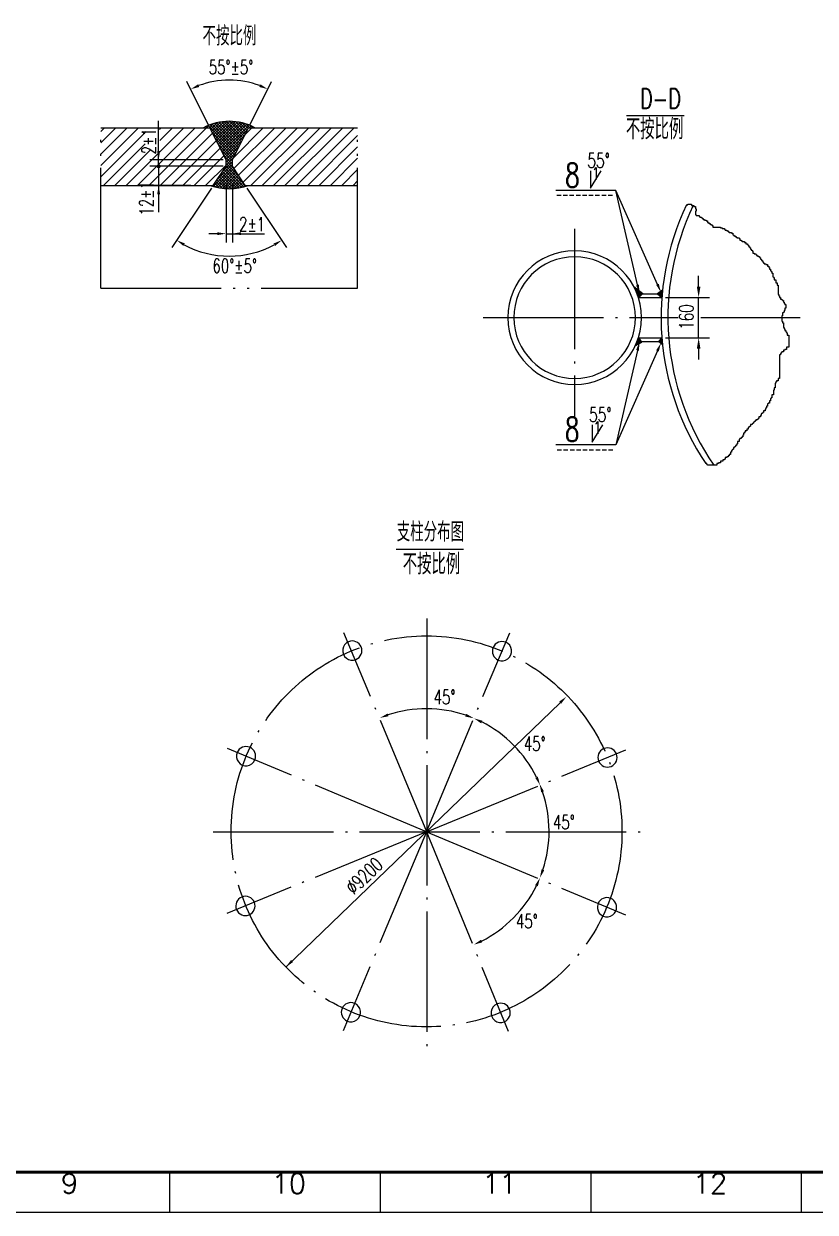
# Model space of a CAD drawing. Extents: x 2817 to 3664, y -393 to 201.
# Drawn here: x 3252.9 to 3450.3, y -392.6 to -96.5 of the extents above; entities that cross this region are included whole.
import ezdxf
from ezdxf.enums import TextEntityAlignment as Align

# ---------------------------------------------------------------- set-up
doc = ezdxf.new("R2010")
doc.units = 0
doc.header["$MEASUREMENT"] = 0
doc.linetypes.add('DASHDOT-M', pattern=[36.5, 30, -3, 0.5, -3])
doc.linetypes.add('DIVIDE-M', pattern=[40, 30, -3, 0.5, -3, 0.5, -3])
doc.layers.get('0').update_dxf_attribs({"linetype": 'CONTINUOUS'})
for name, color, linetype in [('CEN', 1, 'DASHDOT-M'), ('DIM', 5, 'CONTINUOUS'), ('DIV', 6, 'DIVIDE-M'), ('TK', 5, 'CONTINUOUS')]:
    doc.layers.add(name, color=color, linetype=linetype)
doc.styles.add('HZTXT', font='txt', dxfattribs={"width": 0.75, "bigfont": 'HZTXT'})

# ---------------------------------------------------------------- blocks, each defined once
blk = doc.blocks.new('*X0')
at = {"color": 0}
for p, q in [((761.38, 400.75), (770.62, 410)), ((761.46, 397.3), (774.16, 410)), ((762.88, 395.18), (777.7, 410)), ((764.29, 393.06), (781.23, 410)), ((764.91, 407.82), (767.09, 410)), ((766.77, 392), (784.77, 410)), ((770.3, 392), (788.3, 410)), ((773.84, 392), (791.84, 410)), ((777.37, 392), (795.37, 410)), ((780.91, 392), (798.91, 410)), ((784.44, 392), (800, 407.56)), ((787.98, 392), (800, 404.02)), ((791.52, 392), (800, 400.48)), ((795.05, 392), (800, 396.95)), ((798.59, 392), (800, 393.41))]:
    blk.add_line(p, q, dxfattribs=at)

msp = doc.modelspace()

# ---------------------------------------------------------------- linework, layer by layer
for p, q in [((3272.1708, -122.366), (3299.3708, -122.366)), ((3303.3708, -130.366), (3299.3708, -122.366)), ((3304.9708, -130.366), (3308.9708, -122.366)), ((3308.9708, -122.366), (3336.1708, -122.366)), ((3300.1708, -136.766), (3303.3708, -131.966)), ((3303.3708, -131.966), (3303.3708, -130.366)), ((3304.9708, -131.966), (3304.9708, -130.366)), ((3308.1708, -136.766), (3304.9708, -131.966)), ((3272.1708, -136.766), (3300.1708, -136.766)), ((3308.1708, -136.766), (3336.1708, -136.766)), ((3405.0239, -161.9595), (3407.2699, -163.6803)), ((3412.1904, -162.8786), (3410.9603, -163.7337)), ((3405.8198, -163.719), (3412.0949, -163.719)), ((3407.2699, -163.6803), (3406.1827, -164.7668)), ((3406.4446, -164.6728), (3412.0149, -164.6728)), ((3410.9603, -163.7337), (3412.0149, -164.6728)), ((3407.0025, -175.7594), (3406.1934, -174.5776)), ((3406.4446, -174.7063), (3412.0149, -174.7063)), ((3411.1742, -175.599), (3412.0226, -174.6907)), ((3405.3445, -176.7214), (3407.0025, -175.7594)), ((3405.8198, -175.66), (3412.0949, -175.66)), ((3412.1827, -176.4388), (3411.1742, -175.599))]:
    msp.add_line(p, q)
at = {"color": 0}
msp.add_line((3411.0013, -163.719), (3410.9932, -163.7109), dxfattribs=at)
at = {"const_width": 0.5}
msp.add_lwpolyline([(3286.3208, -131.966, 1), (3286.8208, -131.966, 1)], format="xyb", close=True, dxfattribs=at)
for centre, radius, start, end in [((3304.1708, -134.366), 13.6, 61.927513, 118.072487), ((3304.1708, -122.766), 14.8, 251.075356, 288.924644), ((3476.8794, -169.6323), 65.0538, 154.46675, 214.059398), ((3478.5974, -169.6323), 65.0538, 154.652793, 214.465958), ((3390.2771, -169.6895), 16.65, 0, 180), ((3390.2771, -169.6895), 15.15, 0, 180), ((3390.2771, -169.6895), 16.65, 180, 0), ((3390.2771, -169.6895), 15.15, 180, 0), ((3334.8421, -252.6556), 2.4, 112.282726, 292.282726), ((3334.8421, -252.6556), 2.4, 292.282726, 112.282726), ((3372.1718, -252.7954), 2.4, 67.282726, 247.282726), ((3372.1718, -252.7954), 2.4, 247.282726, 67.282726), ((3308.3472, -278.9528), 2.4, 157.282726, 337.282726), ((3308.3472, -278.9528), 2.4, 337.282726, 157.282726), ((3398.469, -279.2902), 2.4, 22.282726, 202.282726), ((3398.469, -279.2902), 2.4, 202.282726, 22.282726), ((3308.2075, -316.2824), 2.4, 22.282726, 202.282726), ((3308.2075, -316.2824), 2.4, 202.282726, 22.282726), ((3398.3292, -316.6199), 2.4, 157.282726, 337.282726), ((3398.3292, -316.6199), 2.4, 337.282726, 157.282726), ((3334.5047, -342.7773), 2.4, 67.282726, 247.282726), ((3334.5047, -342.7773), 2.4, 247.282726, 67.282726), ((3371.8343, -342.9171), 2.4, 292.282726, 112.282726), ((3371.8343, -342.9171), 2.4, 112.282726, 292.282726)]:
    msp.add_arc(centre, radius, start, end)
at = {"layer": 'CEN'}
for p, q in [((3390.2771, -147.5794), (3390.2771, -194.3704)), ((3367.4478, -169.6895), (3416.1296, -169.6895)), ((3421.7728, -169.6895), (3446.4722, -169.6895)), ((3353.4032, -244.6873), (3353.4032, -352.0609)), ((3353.4701, -297.7847), (3332.7131, -248.2055)), ((3353.3364, -297.7847), (3374.0934, -248.2055)), ((3353.3366, -297.7882), (3303.7574, -277.0312)), ((3353.338, -297.7839), (3403.0732, -277.4035)), ((3300.1487, -297.8537), (3407.2598, -297.8537)), ((3353.3384, -297.7888), (3303.6032, -318.1691)), ((3353.34, -297.7879), (3332.5831, -347.3671)), ((3353.3398, -297.7845), (3402.919, -318.5415)), ((3353.3406, -297.7862), (3373.721, -347.5213))]:
    msp.add_line(p, q, dxfattribs=at)
msp.add_circle((3353.3671, -297.7113), 48.7187, dxfattribs=at)
at = {"layer": 'DIM'}
for p, q in [((3299.0354, -121.6952), (3293.5975, -110.8194)), ((3309.3062, -121.6952), (3314.7441, -110.8194)), ((3286.5708, -126.046), (3286.5708, -120.6104)), ((3299.2354, -122.366), (3300.2613, -121.34)), ((3299.5614, -122.7471), (3301.2181, -121.0904)), ((3299.7971, -123.2185), (3302.0894, -120.9262)), ((3300.0328, -123.6899), (3302.8969, -120.8258)), ((3300.2685, -124.1613), (3303.654, -120.7758)), ((3306.4978, -127.312), (3300.4661, -121.2803)), ((3300.5042, -124.6327), (3304.3694, -120.7674)), ((3300.7399, -125.1041), (3305.0496, -120.7944)), ((3300.9756, -125.5755), (3305.699, -120.8521)), ((3306.7335, -126.8406), (3301.0272, -121.1343)), ((3301.2113, -126.0469), (3306.3211, -120.9371)), ((3301.447, -126.5183), (3306.9188, -121.0465)), ((3306.9692, -126.3692), (3301.6094, -121.0094)), ((3301.6827, -126.9897), (3307.4941, -121.1783)), ((3301.9184, -127.4611), (3308.0489, -121.3306)), ((3307.2049, -125.8978), (3302.2145, -120.9074)), ((3307.4406, -125.4264), (3302.845, -120.8308)), ((3307.6763, -124.955), (3303.5037, -120.7824)), ((3307.912, -124.4836), (3304.1944, -120.766)), ((3308.1477, -124.0122), (3304.9223, -120.7868)), ((3308.3834, -123.5408), (3305.6942, -120.8516)), ((3308.6191, -123.0694), (3306.5202, -120.9705)), ((3308.8548, -122.598), (3307.4156, -121.1587)), ((3403.1861, -119.3356), (3417.5764, -119.3356)), ((3272.1708, -123.2676), (3273.0724, -122.366)), ((3272.1708, -126.096), (3275.9008, -122.366)), ((3272.1708, -128.9244), (3278.7293, -122.366)), ((3272.1708, -131.7529), (3281.5577, -122.366)), ((3272.1708, -134.5813), (3283.4288, -123.3233)), ((3278.4714, -136.766), (3292.8714, -122.366)), ((3281.2998, -136.766), (3295.6998, -122.366)), ((3284.1283, -136.766), (3298.5283, -122.366)), ((3286.7673, -122.8132), (3287.2146, -122.366)), ((3286.8569, -125.5521), (3290.043, -122.366)), ((3286.9567, -136.766), (3300.0328, -123.6899)), ((3297.8212, -122.366), (3297.8774, -122.3098)), ((3298.0162, -122.366), (3297.9318, -122.2815)), ((3298.7234, -122.366), (3298.4057, -122.0484)), ((3298.5283, -122.366), (3299.179, -121.7152)), ((3305.7907, -128.7262), (3298.8953, -121.8309)), ((3306.0264, -128.2548), (3299.4013, -121.6298)), ((3306.2621, -127.7834), (3299.9246, -121.4459)), ((3305.555, -129.1976), (3300.0183, -123.6609)), ((3302.1541, -127.9325), (3308.5845, -121.5021)), ((3302.3898, -128.4039), (3309.1022, -121.6915)), ((3302.6255, -128.8754), (3308.8068, -122.6941)), ((3302.8612, -129.3468), (3308.0997, -124.1083)), ((3309.33, -122.366), (3308.4063, -121.4423)), ((3309.1349, -122.366), (3309.6029, -121.8979)), ((3310.0371, -122.366), (3309.5431, -121.8721)), ((3309.842, -122.366), (3310.0875, -122.1205)), ((3310.5491, -122.366), (3310.5566, -122.3584)), ((3272.8146, -136.766), (3283.2274, -126.3531)), ((3286.5708, -131.966), (3286.5708, -126.046)), ((3289.7851, -136.766), (3300.9756, -125.5755)), ((3305.3193, -129.6691), (3300.7254, -125.0752)), ((3305.0836, -130.1405), (3301.4325, -126.4894)), ((3303.0969, -129.8182), (3307.3926, -125.5225)), ((3303.3326, -130.2896), (3306.6855, -126.9367)), ((3275.643, -136.766), (3284.4762, -127.9328)), ((3292.6135, -136.766), (3301.9184, -127.4611)), ((3295.442, -136.766), (3302.8612, -129.3468)), ((3304.9708, -130.7348), (3302.1396, -127.9036)), ((3304.9708, -131.4419), (3302.8467, -129.3178)), ((3303.3708, -130.9585), (3305.9784, -128.3509)), ((3303.3708, -131.6656), (3305.2713, -129.7651)), ((3302.6208, -130.366), (3284.4108, -130.366)), ((3302.6208, -131.966), (3284.4108, -131.966)), ((3302.6208, -131.966), (3284.4108, -131.966)), ((3286.5708, -131.966), (3286.5708, -141.086)), ((3298.2704, -136.766), (3303.3708, -131.6656)), ((3300.1487, -137.009), (3305.0592, -132.0985)), ((3300.7093, -137.1555), (3305.342, -132.5228)), ((3301.1433, -135.3073), (3304.9708, -131.4798)), ((3301.2892, -137.2827), (3305.6249, -132.9471)), ((3306.6442, -137.3579), (3302.5234, -133.2371)), ((3302.5575, -133.186), (3304.9708, -130.7727)), ((3307.2381, -137.2447), (3302.8063, -132.8129)), ((3307.8117, -137.1112), (3303.0891, -132.3886)), ((3305.3368, -132.515), (3303.3708, -130.549)), ((3306.7511, -134.6363), (3303.3708, -131.2561)), ((3308.3664, -136.9588), (3303.3719, -131.9643)), ((3394.2572, -137.4024), (3396.8754, -133.069)), ((3394.2572, -133.069), (3394.2572, -137.4024)), ((3301.6938, -137.3572), (3300.5435, -136.207)), ((3302.5169, -137.4733), (3300.8264, -135.7827)), ((3303.2905, -137.5398), (3301.1092, -135.3584)), ((3304.0231, -137.5653), (3301.392, -134.9342)), ((3304.7207, -137.5558), (3301.6749, -134.5099)), ((3301.8899, -137.3892), (3305.9077, -133.3713)), ((3305.3879, -137.5159), (3301.9577, -134.0856)), ((3306.0282, -137.449), (3302.2406, -133.6614)), ((3302.5133, -137.4729), (3306.1906, -133.7956)), ((3303.1617, -137.5316), (3306.4734, -134.2198)), ((3303.8381, -137.5623), (3306.7562, -134.6441)), ((3304.5462, -137.5612), (3307.0391, -135.0684)), ((3305.291, -137.5235), (3307.3219, -135.4926)), ((3306.0792, -137.4424), (3307.6048, -135.9169)), ((3294.6208, -136.766), (3284.4108, -136.766)), ((3299.7548, -137.39), (3289.8818, -152.1996)), ((3299.6061, -136.8445), (3299.6846, -136.766)), ((3299.8407, -136.9184), (3299.6883, -136.766)), ((3300.8084, -137.179), (3300.2607, -136.6312)), ((3303.3708, -136.716), (3303.3708, -150.926)), ((3304.9708, -136.716), (3304.9708, -150.926)), ((3306.9204, -137.3083), (3307.8876, -136.3412)), ((3307.8292, -137.1067), (3308.1699, -136.766)), ((3308.5869, -137.39), (3318.4599, -152.1996)), ((3308.8293, -136.8137), (3308.877, -136.766)), ((3308.9036, -136.7889), (3308.8807, -136.766)), ((3400.521, -137.9957), (3385.5716, -137.9957)), ((3385.8235, -139.1548), (3386.8996, -139.1548)), ((3387.4235, -139.1548), (3388.4996, -139.1548)), ((3389.0235, -139.1548), (3390.0996, -139.1548)), ((3390.6235, -139.1548), (3391.6996, -139.1548)), ((3392.2235, -139.1548), (3393.2996, -139.1548)), ((3393.8235, -139.1548), (3394.8996, -139.1548)), ((3398.361, -137.9957), (3395.1032, -137.9957)), ((3395.4235, -139.1548), (3396.4996, -139.1548)), ((3397.0235, -139.1548), (3398.0996, -139.1548)), ((3400.521, -137.9957), (3398.361, -137.9957)), ((3398.6235, -139.1548), (3399.6996, -139.1548)), ((3405.9583, -161.5415), (3400.521, -137.9957)), ((3410.9258, -161.3907), (3400.521, -137.9957)), ((3286.5708, -141.086), (3286.5708, -143.4104)), ((3418.1791, -141.5918), (3418.4701, -141.5918)), ((3418.4701, -141.4011), (3419.4245, -141.4011)), ((3418.4701, -141.5918), (3418.4701, -141.4011)), ((3419.4245, -141.4011), (3419.4245, -141.7826)), ((3419.4245, -141.7826), (3419.9971, -141.7826)), ((3419.9971, -141.7826), (3419.9971, -141.9733)), ((3419.9971, -141.9733), (3420.3789, -141.9733)), ((3420.3789, -141.9733), (3420.3789, -142.5456)), ((3420.3789, -142.5456), (3420.5698, -142.5456)), ((3420.3789, -143.1178), (3420.3789, -144.0716)), ((3420.5698, -143.1178), (3420.3789, -143.1178)), ((3420.3789, -144.0716), (3420.5698, -144.0716)), ((3420.5698, -142.5456), (3420.5698, -143.1178)), ((3420.5698, -144.0716), (3420.5698, -144.2624)), ((3420.5698, -144.2624), (3421.3333, -144.2624)), ((3421.3333, -144.2624), (3421.3333, -144.4531)), ((3421.3333, -144.4531), (3421.5242, -144.4531)), ((3421.5242, -144.4531), (3421.5242, -144.6439)), ((3421.5242, -144.6439), (3421.9059, -144.6439)), ((3421.9059, -144.6439), (3421.9059, -144.8346)), ((3421.9059, -144.8346), (3422.0968, -144.8346)), ((3422.0968, -144.8346), (3422.0968, -145.0254)), ((3422.0968, -145.0254), (3422.2877, -145.0254)), ((3422.2877, -145.0254), (3422.2877, -145.2161)), ((3422.2877, -145.2161), (3422.6695, -145.2161)), ((3422.6695, -145.2161), (3422.6695, -145.4069)), ((3422.6695, -145.4069), (3423.0512, -145.4069)), ((3423.0512, -145.4069), (3423.0512, -145.5976)), ((3423.0512, -145.5976), (3423.433, -145.5976)), ((3423.433, -145.5976), (3423.433, -145.9791)), ((3423.433, -145.9791), (3423.6239, -145.9791)), ((3423.6239, -145.9791), (3423.6239, -146.1699)), ((3423.6239, -146.1699), (3424.0056, -146.1699)), ((3424.0056, -146.1699), (3424.0056, -146.3606)), ((3424.0056, -146.3606), (3424.1965, -146.3606)), ((3424.1965, -146.3606), (3424.1965, -146.5514)), ((3424.1965, -146.5514), (3424.5783, -146.5514)), ((3424.5783, -146.5514), (3424.5783, -146.7421)), ((3424.5783, -146.7421), (3424.7691, -146.7421)), ((3424.7691, -146.7421), (3424.7691, -147.1236)), ((3424.7691, -147.1236), (3426.6779, -147.1236)), ((3426.6779, -147.1236), (3426.6779, -147.3144)), ((3426.6779, -147.3144), (3427.0597, -147.3144)), ((3427.0597, -147.3144), (3427.0597, -147.5051)), ((3427.0597, -147.5051), (3427.6323, -147.5051)), ((3427.6323, -147.5051), (3427.6323, -147.6959)), ((3427.6323, -147.6959), (3427.8232, -147.6959)), ((3427.8232, -147.6959), (3427.8232, -147.8866)), ((3427.8232, -147.8866), (3428.205, -147.8866)), ((3428.205, -147.8866), (3428.205, -148.0774)), ((3301.2108, -148.766), (3299.0508, -148.766)), ((3303.3708, -148.766), (3309.2908, -148.766)), ((3309.2908, -148.766), (3312.9708, -148.766)), ((3428.205, -148.0774), (3428.5867, -148.0774)), ((3428.5867, -148.0774), (3428.5867, -148.2681)), ((3428.5867, -148.2681), (3428.7776, -148.2681)), ((3428.7776, -148.2681), (3428.7776, -148.4589)), ((3428.7776, -148.4589), (3429.3503, -148.4589)), ((3429.3503, -148.4589), (3429.3503, -148.6496)), ((3429.3503, -148.6496), (3429.732, -148.6496)), ((3429.732, -148.6496), (3429.732, -149.0311)), ((3429.732, -149.0311), (3429.9229, -149.0311)), ((3429.9229, -149.0311), (3429.9229, -149.2219)), ((3429.9229, -149.2219), (3430.1138, -149.2219)), ((3430.1138, -149.2219), (3430.1138, -149.4126)), ((3430.1138, -149.4126), (3430.4955, -149.4126)), ((3430.4955, -149.4126), (3430.4955, -149.6034)), ((3430.4955, -149.6034), (3430.6864, -149.6034)), ((3430.6864, -149.6034), (3430.6864, -149.7941)), ((3430.6864, -149.7941), (3431.2591, -149.7941)), ((3431.2591, -149.7941), (3431.2591, -149.9849)), ((3431.2591, -149.9849), (3431.4499, -149.9849)), ((3431.4499, -149.9849), (3431.4499, -150.3664)), ((3431.4499, -150.3664), (3431.8317, -150.3664)), ((3431.8317, -150.3664), (3431.8317, -150.5572)), ((3431.8317, -150.5572), (3432.0226, -150.5572)), ((3432.0226, -150.5572), (3432.0226, -150.7479)), ((3432.0226, -150.7479), (3432.5952, -150.7479)), ((3432.5952, -150.7479), (3432.5952, -150.9387)), ((3432.5952, -150.9387), (3432.977, -150.9387)), ((3432.977, -150.9387), (3432.977, -151.3202)), ((3432.977, -151.3202), (3433.3588, -151.3202)), ((3433.3588, -151.3202), (3433.3588, -151.5109)), ((3433.3588, -151.5109), (3433.5496, -151.5109)), ((3433.5496, -151.5109), (3433.5496, -151.7017)), ((3433.5496, -151.7017), (3433.7405, -151.7017)), ((3433.7405, -151.7017), (3433.7405, -152.0832)), ((3433.7405, -152.0832), (3433.9314, -152.0832)), ((3433.9314, -152.0832), (3433.9314, -152.2739)), ((3433.9314, -152.2739), (3434.1223, -152.2739)), ((3434.1223, -152.2739), (3434.1223, -152.6554)), ((3434.1223, -152.6554), (3434.3132, -152.6554)), ((3434.3132, -152.6554), (3434.3132, -152.8462)), ((3434.3132, -152.8462), (3434.504, -152.8462)), ((3434.504, -152.8462), (3434.504, -153.0369)), ((3434.504, -153.0369), (3434.6949, -153.0369)), ((3434.6949, -153.0369), (3434.6949, -153.6092)), ((3434.6949, -153.6092), (3435.0767, -153.6092)), ((3435.0767, -153.6092), (3435.0767, -153.7999)), ((3435.0767, -153.7999), (3435.4584, -153.7999)), ((3435.4584, -153.7999), (3435.4584, -153.9907)), ((3435.4584, -153.9907), (3435.6493, -153.9907)), ((3435.6493, -153.9907), (3435.6493, -154.1814)), ((3435.6493, -154.1814), (3435.8402, -154.1814)), ((3435.8402, -154.1814), (3435.8402, -154.3722)), ((3435.8402, -154.3722), (3436.222, -154.3722)), ((3436.222, -154.3722), (3436.222, -154.5629)), ((3436.222, -154.5629), (3436.4128, -154.5629)), ((3436.4128, -154.5629), (3436.4128, -154.7537)), ((3436.4128, -154.7537), (3436.6037, -154.7537)), ((3436.6037, -154.7537), (3436.6037, -155.1352)), ((3436.6037, -155.1352), (3436.7946, -155.1352)), ((3436.7946, -155.1352), (3436.7946, -155.3259)), ((3436.7946, -155.3259), (3436.9855, -155.3259)), ((3436.9855, -155.3259), (3436.9855, -155.5167)), ((3436.9855, -155.5167), (3437.1764, -155.5167)), ((3437.1764, -155.5167), (3437.1764, -155.8982)), ((3437.1764, -155.8982), (3437.3672, -155.8982)), ((3437.3672, -155.8982), (3437.3672, -156.0889)), ((3437.3672, -156.0889), (3437.5581, -156.0889)), ((3437.5581, -156.0889), (3437.5581, -156.2797)), ((3437.5581, -156.2797), (3437.9399, -156.2797)), ((3437.9399, -156.2797), (3437.9399, -156.4704)), ((3437.9399, -156.4704), (3438.3216, -156.4704)), ((3438.3216, -156.4704), (3438.3216, -156.852)), ((3438.3216, -156.852), (3438.7034, -156.852)), ((3438.7034, -156.852), (3438.7034, -157.2335)), ((3421.195, -161.9728), (3421.195, -159.2728)), ((3438.7034, -157.2335), (3438.8943, -157.2335)), ((3438.8943, -157.2335), (3438.8943, -157.615)), ((3438.8943, -157.615), (3439.0852, -157.615)), ((3439.0852, -157.615), (3439.0852, -157.9965)), ((3439.0852, -157.9965), (3439.276, -157.9965)), ((3439.276, -157.9965), (3439.276, -158.1872)), ((3439.276, -158.1872), (3439.4669, -158.1872)), ((3439.4669, -158.1872), (3439.4669, -158.5687)), ((3439.4669, -158.5687), (3439.6578, -158.5687)), ((3439.6578, -158.5687), (3439.6578, -159.5225)), ((3439.6578, -159.5225), (3439.8487, -159.5225)), ((3439.8487, -159.5225), (3439.8487, -159.7132)), ((3439.8487, -159.7132), (3440.0396, -159.7132)), ((3440.0396, -159.7132), (3440.0396, -160.2855)), ((3405.0465, -162.0027), (3405.0612, -161.9881)), ((3406.7586, -163.719), (3405.051, -162.0114)), ((3405.0827, -162.0726), (3405.1213, -162.0341)), ((3405.1186, -162.1428), (3405.1813, -162.0801)), ((3405.1542, -162.2133), (3405.2414, -162.1261)), ((3406.6526, -163.719), (3405.1616, -162.2281)), ((3405.1895, -162.284), (3405.3014, -162.1721)), ((3405.2246, -162.355), (3405.3615, -162.2181)), ((3405.2594, -162.4263), (3405.4215, -162.2641)), ((3406.5465, -163.719), (3405.2646, -162.4371)), ((3405.2938, -162.4979), (3405.4816, -162.3101)), ((3405.328, -162.5697), (3405.5416, -162.3562)), ((3406.4404, -163.719), (3405.3608, -162.6393)), ((3405.362, -162.6419), (3405.6017, -162.4022)), ((3406.8647, -163.719), (3405.3715, -162.2258)), ((3405.3956, -162.7143), (3405.6617, -162.4482)), ((3405.4289, -162.787), (3405.7218, -162.4942)), ((3406.3344, -163.719), (3405.451, -162.8356)), ((3405.462, -162.8601), (3405.7819, -162.5402)), ((3405.4947, -162.9334), (3405.8419, -162.5862)), ((3405.5272, -163.007), (3405.902, -162.6322)), ((3405.5594, -163.0809), (3405.962, -162.6782)), ((3405.5913, -163.1551), (3406.0221, -162.7242)), ((3405.6228, -163.2296), (3406.0821, -162.7703)), ((3405.6541, -163.3044), (3406.1422, -162.8163)), ((3405.6851, -163.3795), (3406.2022, -162.8623)), ((3406.9708, -163.719), (3405.8251, -162.5733)), ((3440.0396, -160.2855), (3440.4213, -160.2855)), ((3440.4213, -160.2855), (3440.4213, -161.0485)), ((3440.4213, -161.0485), (3440.8031, -161.0485)), ((3440.8031, -161.0485), (3440.8031, -161.6207)), ((3440.8031, -161.6207), (3440.994, -161.6207)), ((3440.994, -161.6207), (3440.994, -163.9098)), ((3406.2283, -163.719), (3405.5357, -163.0264)), ((3406.1222, -163.719), (3405.6156, -163.2123)), ((3406.0162, -163.719), (3405.6909, -163.3937)), ((3405.7157, -163.4549), (3406.2623, -162.9083)), ((3405.7461, -163.5306), (3406.3223, -162.9543)), ((3405.9101, -163.719), (3405.7621, -163.571)), ((3405.7761, -163.6066), (3406.3824, -163.0003)), ((3405.8059, -163.6829), (3406.4425, -163.0463)), ((3406.5174, -164.4324), (3405.8296, -163.7445)), ((3405.8353, -163.7595), (3405.8758, -163.719)), ((3405.8644, -163.8365), (3405.9819, -163.719)), ((3405.8758, -163.719), (3406.5025, -163.0923)), ((3405.8932, -163.9138), (3406.088, -163.719)), ((3406.4643, -164.4854), (3405.8935, -163.9145)), ((3406.5704, -164.3793), (3405.9101, -163.719)), ((3405.9217, -163.9914), (3406.194, -163.719)), ((3405.9498, -164.0693), (3406.3001, -163.719)), ((3406.4113, -164.5384), (3405.9541, -164.0812)), ((3405.9777, -164.1475), (3406.4062, -163.719)), ((3405.9819, -163.719), (3406.5626, -163.1383)), ((3406.0052, -164.2261), (3406.5122, -163.719)), ((3406.3582, -164.5914), (3406.0117, -164.2449)), ((3406.6235, -164.3263), (3406.0162, -163.719)), ((3406.0324, -164.3049), (3406.6183, -163.719)), ((3406.0592, -164.3842), (3406.7244, -163.719)), ((3406.3052, -164.6444), (3406.0664, -164.4057)), ((3406.0857, -164.4637), (3406.8304, -163.719)), ((3406.088, -163.719), (3406.6226, -163.1844)), ((3406.1119, -164.5436), (3406.9365, -163.719)), ((3406.2521, -164.6974), (3406.1185, -164.5638)), ((3406.6765, -164.2733), (3406.1222, -163.719)), ((3406.1378, -164.6238), (3407.0426, -163.719)), ((3406.1633, -164.7044), (3407.1486, -163.719)), ((3406.1991, -164.7504), (3406.168, -164.7193)), ((3406.194, -163.719), (3406.6827, -163.2304)), ((3406.7296, -164.2203), (3406.2283, -163.719)), ((3407.0768, -163.719), (3406.2786, -162.9208)), ((3406.3001, -163.719), (3406.7427, -163.2764)), ((3406.7826, -164.1673), (3406.3344, -163.719)), ((3406.4062, -163.719), (3406.8028, -163.3224)), ((3406.8357, -164.1143), (3406.4404, -163.719)), ((3406.5122, -163.719), (3406.8628, -163.3684)), ((3406.8887, -164.0612), (3406.5465, -163.719)), ((3406.6183, -163.719), (3406.9229, -163.4144)), ((3406.9418, -164.0082), (3406.6526, -163.719)), ((3406.7244, -163.719), (3406.983, -163.4604)), ((3407.1829, -163.719), (3406.7322, -163.2683)), ((3406.9948, -163.9552), (3406.7586, -163.719)), ((3406.8304, -163.719), (3407.043, -163.5064)), ((3407.0479, -163.9022), (3406.8647, -163.719)), ((3406.9365, -163.719), (3407.1031, -163.5524)), ((3407.1009, -163.8492), (3406.9708, -163.719)), ((3407.0426, -163.719), (3407.1631, -163.5985)), ((3407.154, -163.7962), (3407.0768, -163.719)), ((3407.1486, -163.719), (3407.2232, -163.6445)), ((3407.207, -163.7432), (3407.1829, -163.719)), ((3407.2601, -163.6901), (3407.1858, -163.6158)), ((3411.4685, -164.1862), (3411.0013, -163.719)), ((3411.0122, -163.7799), (3411.0731, -163.719)), ((3411.1073, -163.719), (3411.0557, -163.6674)), ((3411.0683, -163.8299), (3411.1791, -163.719)), ((3411.0731, -163.719), (3411.2819, -163.5102)), ((3412.0182, -164.6299), (3411.1073, -163.719)), ((3411.2134, -163.719), (3411.1183, -163.6239)), ((3411.1244, -163.8798), (3411.2852, -163.719)), ((3411.1791, -163.719), (3411.6299, -163.2683)), ((3411.1805, -163.9298), (3411.3913, -163.719)), ((3411.3195, -163.719), (3411.1809, -163.5804)), ((3412.0259, -164.5315), (3411.2134, -163.719)), ((3411.2366, -163.9797), (3411.4973, -163.719)), ((3411.4255, -163.719), (3411.2434, -163.5369)), ((3411.2852, -163.719), (3411.9778, -163.0264)), ((3411.2927, -164.0297), (3411.6034, -163.719)), ((3411.5316, -163.719), (3411.306, -163.4934)), ((3412.0337, -164.4332), (3411.3195, -163.719)), ((3411.3488, -164.0797), (3411.7095, -163.719)), ((3411.6377, -163.719), (3411.3686, -163.4499)), ((3411.3913, -163.719), (3412.1708, -162.9395)), ((3411.4049, -164.1296), (3411.8155, -163.719)), ((3412.0416, -164.3351), (3411.4255, -163.719)), ((3411.7437, -163.719), (3411.4312, -163.4064)), ((3411.461, -164.1796), (3411.9216, -163.719)), ((3411.8498, -163.719), (3411.4937, -163.3629)), ((3411.4973, -163.719), (3412.1587, -163.0576)), ((3411.5171, -164.2295), (3412.0277, -163.719)), ((3412.0497, -164.2371), (3411.5316, -163.719)), ((3411.9559, -163.719), (3411.5563, -163.3194)), ((3411.5732, -164.2795), (3412.091, -163.7617)), ((3411.6034, -163.719), (3412.1468, -163.1756)), ((3412.0619, -163.719), (3411.6189, -163.2759)), ((3411.6294, -164.3295), (3412.0806, -163.8782)), ((3412.0579, -164.1393), (3411.6377, -163.719)), ((3412.1011, -163.6521), (3411.6814, -163.2324)), ((3411.6855, -164.3794), (3412.0704, -163.9945)), ((3411.7095, -163.719), (3412.1352, -163.2933)), ((3411.7416, -164.4294), (3412.0604, -164.1106)), ((3412.0663, -164.0416), (3411.7437, -163.719)), ((3412.1101, -163.555), (3411.744, -163.1889)), ((3411.7977, -164.4793), (3412.0506, -164.2264)), ((3412.1193, -163.4581), (3411.8066, -163.1454)), ((3411.8155, -163.719), (3412.1238, -163.4107)), ((3412.0748, -163.944), (3411.8498, -163.719)), ((3411.8538, -164.5293), (3412.0411, -164.342)), ((3412.1286, -163.3614), (3411.8691, -163.1019)), ((3411.9099, -164.5792), (3412.0318, -164.4574)), ((3411.9216, -163.719), (3412.1126, -163.528)), ((3412.138, -163.2647), (3411.9317, -163.0584)), ((3412.0834, -163.8465), (3411.9559, -163.719)), ((3411.966, -164.6292), (3412.0227, -164.5725)), ((3412.1476, -163.1682), (3411.9943, -163.0149)), ((3412.0277, -163.719), (3412.1017, -163.6449)), ((3412.1573, -163.0719), (3412.0568, -162.9714)), ((3412.0922, -163.7492), (3412.0619, -163.719)), ((3412.1671, -162.9756), (3412.1194, -162.928)), ((3412.9524, -164.6728), (3423.895, -164.6728)), ((3421.195, -174.7063), (3421.195, -164.6728)), ((3440.994, -163.9098), (3441.1848, -163.9098)), ((3441.1848, -163.9098), (3441.1848, -164.2913)), ((3441.1848, -164.2913), (3441.3757, -164.2913)), ((3441.3757, -164.2913), (3441.3757, -164.6728)), ((3441.3757, -164.6728), (3441.5666, -164.6728)), ((3441.5666, -164.6728), (3441.5666, -165.0543)), ((3441.5666, -165.0543), (3441.9484, -165.0543)), ((3441.9484, -165.0543), (3441.9484, -165.245)), ((3441.9484, -165.245), (3442.1392, -165.245)), ((3442.1392, -165.245), (3442.1392, -165.4358)), ((3442.1392, -165.4358), (3442.3301, -165.4358)), ((3442.3301, -165.4358), (3442.3301, -165.8173)), ((3442.3301, -165.8173), (3442.521, -165.8173)), ((3442.521, -165.8173), (3442.521, -166.1988)), ((3442.1392, -168.4878), (3442.1392, -169.2508)), ((3442.3301, -168.4878), (3442.1392, -168.4878)), ((3442.3301, -168.297), (3442.3301, -168.4878)), ((3442.521, -168.297), (3442.3301, -168.297)), ((3442.521, -166.1988), (3442.7119, -166.1988)), ((3442.521, -167.9155), (3442.521, -168.297)), ((3442.7119, -167.9155), (3442.521, -167.9155)), ((3442.7119, -166.1988), (3442.7119, -166.3895)), ((3442.7119, -166.3895), (3442.9028, -166.3895)), ((3442.7119, -167.3433), (3442.7119, -167.9155)), ((3442.9028, -167.3433), (3442.7119, -167.3433)), ((3442.9028, -166.3895), (3442.9028, -167.3433)), ((3441.9484, -169.2508), (3441.9484, -170.5861)), ((3442.1392, -169.2508), (3441.9484, -169.2508)), ((3441.9484, -170.5861), (3442.1392, -170.5861)), ((3442.1392, -170.5861), (3442.1392, -170.9676)), ((3442.1392, -170.9676), (3442.3301, -170.9676)), ((3442.3301, -170.9676), (3442.3301, -172.1121)), ((3406.1136, -174.8303), (3406.2637, -174.6802)), ((3406.4917, -175.0132), (3406.1608, -174.6824)), ((3406.1633, -174.6745), (3406.2206, -174.6173)), ((3406.2614, -174.6769), (3406.186, -174.6015)), ((3412.0243, -174.7122), (3412.0183, -174.7063)), ((3412.9524, -174.7063), (3423.895, -174.7063)), ((3442.3301, -172.1121), (3442.521, -172.1121)), ((3442.521, -172.1121), (3442.521, -172.4936)), ((3442.521, -172.4936), (3442.7119, -172.4936)), ((3442.7119, -172.4936), (3442.7119, -172.8751)), ((3442.7119, -172.8751), (3442.9028, -172.8751)), ((3442.9028, -172.8751), (3442.9028, -173.2566)), ((3442.9028, -173.2566), (3443.0936, -173.2566)), ((3443.0936, -173.2566), (3443.0936, -173.4473)), ((3443.0936, -173.4473), (3443.2845, -173.4473)), ((3443.2845, -173.4473), (3443.2845, -174.0196)), ((3443.2845, -174.0196), (3443.6663, -174.0196)), ((3443.6663, -174.0196), (3443.6663, -177.0716)), ((3405.4063, -176.6856), (3405.3924, -176.6717)), ((3405.4734, -176.6466), (3405.4258, -176.599)), ((3405.4426, -176.562), (3406.3445, -175.66)), ((3405.4509, -176.6597), (3406.4506, -175.66)), ((3405.5406, -176.6077), (3405.4588, -176.526)), ((3405.6077, -176.5688), (3405.4916, -176.4527)), ((3405.6748, -176.5298), (3405.5241, -176.3791)), ((3405.5278, -176.3707), (3406.2385, -175.66)), ((3405.7419, -176.4909), (3405.5563, -176.3053)), ((3405.809, -176.4519), (3405.5882, -176.2311)), ((3405.6081, -176.1843), (3406.1324, -175.66)), ((3405.8761, -176.413), (3405.6198, -176.1566)), ((3405.9433, -176.374), (3405.6511, -176.0819)), ((3406.0104, -176.3351), (3405.6821, -176.0068)), ((3405.6839, -176.0025), (3406.0263, -175.66)), ((3405.7036, -176.5131), (3406.5567, -175.66)), ((3406.0775, -176.2961), (3405.7128, -175.9314)), ((3406.1446, -176.2572), (3405.7432, -175.8557)), ((3405.7555, -175.8248), (3405.9203, -175.66)), ((3406.2117, -176.2182), (3405.7733, -175.7798)), ((3406.2789, -176.1793), (3405.803, -175.7035)), ((3405.8233, -175.651), (3406.4792, -174.995)), ((3405.8657, -175.66), (3405.8325, -175.6269)), ((3405.9717, -175.66), (3405.8616, -175.5499)), ((3406.346, -176.1403), (3405.8657, -175.66)), ((3405.8875, -175.4807), (3406.4361, -174.9321)), ((3406.0778, -175.66), (3405.8905, -175.4727)), ((3406.1839, -175.66), (3405.919, -175.3951)), ((3405.9203, -175.66), (3406.5223, -175.058)), ((3406.2899, -175.66), (3405.9472, -175.3173)), ((3405.9485, -175.3136), (3406.393, -174.8691)), ((3405.9563, -176.3665), (3406.6627, -175.66)), ((3406.4131, -176.1014), (3405.9717, -175.66)), ((3406.396, -175.66), (3405.975, -175.2391)), ((3406.5021, -175.66), (3406.0026, -175.1605)), ((3406.0063, -175.1497), (3406.3499, -174.8062)), ((3406.0263, -175.66), (3406.5654, -175.121)), ((3406.6081, -175.66), (3406.0298, -175.0817)), ((3406.7142, -175.66), (3406.0567, -175.0025)), ((3406.0613, -174.9887), (3406.3068, -174.7432)), ((3406.4802, -176.0625), (3406.0778, -175.66)), ((3406.8203, -175.66), (3406.0832, -174.923)), ((3406.9263, -175.66), (3406.1094, -174.8431)), ((3406.1324, -175.66), (3406.6085, -175.1839)), ((3406.722, -175.3496), (3406.1353, -174.7629)), ((3406.5473, -176.0235), (3406.1839, -175.66)), ((3406.209, -176.2198), (3406.7688, -175.66)), ((3406.2385, -175.66), (3406.6516, -175.2469)), ((3406.6145, -175.9846), (3406.2899, -175.66)), ((3406.3445, -175.66), (3406.6947, -175.3098)), ((3406.6816, -175.9456), (3406.396, -175.66)), ((3406.4506, -175.66), (3406.7378, -175.3728)), ((3406.4617, -176.0732), (3406.8749, -175.66)), ((3406.7487, -175.9067), (3406.5021, -175.66)), ((3406.5567, -175.66), (3406.781, -175.4358)), ((3406.8158, -175.8677), (3406.6081, -175.66)), ((3406.6627, -175.66), (3406.8241, -175.4987)), ((3406.8829, -175.8288), (3406.7142, -175.66)), ((3406.7144, -175.9266), (3406.9534, -175.6876)), ((3406.7688, -175.66), (3406.8672, -175.5617)), ((3406.9501, -175.7898), (3406.8203, -175.66)), ((3406.8749, -175.66), (3406.9103, -175.6246)), ((3406.9523, -175.686), (3406.9263, -175.66)), ((3406.9671, -175.78), (3406.9965, -175.7505)), ((3411.1766, -175.601), (3412.0273, -174.7503)), ((3411.2751, -175.66), (3411.1935, -175.5785)), ((3411.2344, -175.6492), (3412.0351, -174.8485)), ((3411.3811, -175.66), (3411.2447, -175.5236)), ((3411.4123, -175.7973), (3411.2751, -175.66)), ((3411.2923, -175.6974), (3411.3296, -175.66)), ((3411.4872, -175.66), (3411.2959, -175.4688)), ((3411.3296, -175.66), (3412.043, -174.9466)), ((3411.5932, -175.66), (3411.3471, -175.4139)), ((3411.3502, -175.7456), (3411.4357, -175.66)), ((3412.0466, -176.3255), (3411.3811, -175.66)), ((3411.6993, -175.66), (3411.3983, -175.3591)), ((3411.408, -175.7938), (3411.5418, -175.66)), ((3411.4357, -175.66), (3412.0511, -175.0446)), ((3411.8054, -175.66), (3411.4496, -175.3042)), ((3411.4659, -175.8419), (3411.6478, -175.66)), ((3412.173, -176.3458), (3411.4872, -175.66)), ((3411.9114, -175.66), (3411.5008, -175.2494)), ((3411.5238, -175.8901), (3411.7539, -175.66)), ((3411.5418, -175.66), (3412.0594, -175.1424)), ((3412.0175, -175.66), (3411.552, -175.1945)), ((3411.5817, -175.9383), (3411.86, -175.66)), ((3412.1608, -176.2276), (3411.5932, -175.66)), ((3412.1036, -175.6401), (3411.6032, -175.1397)), ((3411.6395, -175.9865), (3411.966, -175.66)), ((3411.6478, -175.66), (3412.0678, -175.2401)), ((3412.0929, -175.5233), (3411.6545, -175.0849)), ((3411.6974, -176.0347), (3412.0721, -175.66)), ((3412.1489, -176.1096), (3411.6993, -175.66)), ((3412.0824, -175.4067), (3411.7057, -175.03)), ((3411.7539, -175.66), (3412.0763, -175.3377)), ((3411.7553, -176.0829), (3412.1117, -175.7265)), ((3412.0721, -175.2904), (3411.7569, -174.9752)), ((3412.1372, -175.9919), (3411.8054, -175.66)), ((3412.0621, -175.1743), (3411.8081, -174.9203)), ((3411.8132, -176.1311), (3412.1209, -175.8234)), ((3412.0523, -175.0584), (3411.8593, -174.8655)), ((3411.86, -175.66), (3412.0849, -175.4351)), ((3411.871, -176.1793), (3412.1302, -175.9201)), ((3412.0427, -174.9428), (3411.9106, -174.8106)), ((3412.1258, -175.8744), (3411.9114, -175.66)), ((3411.9289, -176.2275), (3412.1397, -176.0167)), ((3412.0334, -174.8274), (3411.9618, -174.7558)), ((3411.966, -175.66), (3412.0937, -175.5323)), ((3411.9868, -176.2757), (3412.1492, -176.1132)), ((3412.1146, -175.7571), (3412.0175, -175.66)), ((3412.0446, -176.3239), (3412.159, -176.2096)), ((3412.0721, -175.66), (3412.1026, -175.6295)), ((3412.1025, -176.3721), (3412.1688, -176.3058)), ((3412.1604, -176.4203), (3412.1788, -176.4019)), ((3421.195, -177.4063), (3421.195, -180.1063)), ((3442.7119, -177.6439), (3442.7119, -177.8346)), ((3443.0936, -177.6439), (3442.7119, -177.6439)), ((3443.0936, -177.0716), (3443.0936, -177.6439)), ((3443.6663, -177.0716), (3443.0936, -177.0716)), ((3405.9583, -177.8375), (3400.521, -201.3834)), ((3410.9258, -177.9884), (3400.521, -201.3834)), ((3441.3757, -178.9791), (3441.3757, -184.8924)), ((3441.5666, -178.9791), (3441.3757, -178.9791)), ((3441.5666, -178.5976), (3441.5666, -178.9791)), ((3441.7575, -178.5976), (3441.5666, -178.5976)), ((3441.7575, -178.4069), (3441.7575, -178.5976)), ((3441.9484, -178.4069), (3441.7575, -178.4069)), ((3441.9484, -178.2161), (3441.9484, -178.4069)), ((3442.3301, -178.2161), (3441.9484, -178.2161)), ((3442.3301, -177.8346), (3442.3301, -178.2161)), ((3442.7119, -177.8346), (3442.3301, -177.8346)), ((3440.2304, -186.0369), (3440.2304, -187.1814)), ((3440.4213, -186.0369), (3440.2304, -186.0369)), ((3440.4213, -185.6554), (3440.4213, -186.0369)), ((3440.6122, -185.6554), (3440.4213, -185.6554)), ((3440.6122, -185.4647), (3440.6122, -185.6554)), ((3440.994, -185.4647), (3440.6122, -185.4647)), ((3440.994, -184.8924), (3440.994, -185.4647)), ((3441.3757, -184.8924), (3440.994, -184.8924)), ((3439.4669, -188.8982), (3439.4669, -189.6612)), ((3439.8487, -188.8982), (3439.4669, -188.8982)), ((3440.0396, -187.7537), (3439.8487, -187.7537)), ((3439.8487, -187.7537), (3439.8487, -188.8982)), ((3440.0396, -187.1814), (3440.0396, -187.7537)), ((3440.2304, -187.1814), (3440.0396, -187.1814)), ((3437.9399, -192.141), (3437.9399, -192.5225)), ((3438.1308, -192.141), (3437.9399, -192.141)), ((3438.1308, -191.7595), (3438.1308, -192.141)), ((3438.3216, -191.7595), (3438.1308, -191.7595)), ((3438.3216, -191.1872), (3438.3216, -191.7595)), ((3438.5125, -191.1872), (3438.3216, -191.1872)), ((3438.5125, -190.9965), (3438.5125, -191.1872)), ((3438.8943, -190.9965), (3438.5125, -190.9965)), ((3438.8943, -190.4242), (3438.8943, -190.9965)), ((3439.0852, -190.4242), (3438.8943, -190.4242)), ((3439.0852, -189.8519), (3439.0852, -190.4242)), ((3439.276, -189.8519), (3439.0852, -189.8519)), ((3439.276, -189.6612), (3439.276, -189.8519)), ((3439.4669, -189.6612), (3439.276, -189.6612)), ((3435.2676, -195.3837), (3435.2676, -195.5745)), ((3435.4584, -195.3837), (3435.2676, -195.3837)), ((3435.4584, -195.193), (3435.4584, -195.3837)), ((3435.8402, -195.193), (3435.4584, -195.193)), ((3435.8402, -195.0022), (3435.8402, -195.193)), ((3436.0311, -195.0022), (3435.8402, -195.0022)), ((3436.0311, -194.8115), (3436.0311, -195.0022)), ((3436.222, -194.8115), (3436.0311, -194.8115)), ((3436.222, -194.43), (3436.222, -194.8115)), ((3436.6037, -194.43), (3436.222, -194.43)), ((3436.6037, -194.0485), (3436.6037, -194.43)), ((3436.7946, -194.0485), (3436.6037, -194.0485)), ((3436.7946, -193.667), (3436.7946, -194.0485)), ((3436.9855, -193.667), (3436.7946, -193.667)), ((3436.9855, -193.4762), (3436.9855, -193.667)), ((3437.1764, -193.4762), (3436.9855, -193.4762)), ((3437.1764, -193.2855), (3437.1764, -193.4762)), ((3437.3672, -193.2855), (3437.1764, -193.2855)), ((3437.3672, -192.904), (3437.3672, -193.2855)), ((3437.749, -192.904), (3437.3672, -192.904)), ((3437.749, -192.5225), (3437.749, -192.904)), ((3437.9399, -192.5225), (3437.749, -192.5225)), ((3394.6715, -196.3999), (3394.6715, -200.7333)), ((3394.6715, -200.7333), (3397.2897, -196.3999)), ((3432.5952, -198.245), (3432.5952, -198.4358)), ((3432.7861, -198.245), (3432.5952, -198.245)), ((3432.7861, -197.8635), (3432.7861, -198.245)), ((3433.1679, -197.8635), (3432.7861, -197.8635)), ((3433.1679, -197.482), (3433.1679, -197.8635)), ((3433.5496, -197.482), (3433.1679, -197.482)), ((3433.5496, -197.1005), (3433.5496, -197.482)), ((3433.7405, -197.1005), (3433.5496, -197.1005)), ((3433.7405, -196.9098), (3433.7405, -197.1005)), ((3433.9314, -196.9098), (3433.7405, -196.9098)), ((3434.1223, -196.719), (3433.9314, -196.719)), ((3433.9314, -196.719), (3433.9314, -196.9098)), ((3434.1223, -196.3375), (3434.1223, -196.719)), ((3434.504, -196.3375), (3434.1223, -196.3375)), ((3434.504, -196.1467), (3434.504, -196.3375)), ((3434.6949, -196.1467), (3434.504, -196.1467)), ((3434.6949, -195.956), (3434.6949, -196.1467)), ((3434.8858, -195.956), (3434.6949, -195.956)), ((3434.8858, -195.7652), (3434.8858, -195.956)), ((3435.0767, -195.7652), (3434.8858, -195.7652)), ((3435.0767, -195.5745), (3435.0767, -195.7652)), ((3435.2676, -195.5745), (3435.0767, -195.5745)), ((3430.6864, -201.1063), (3430.6864, -201.4878)), ((3430.8773, -201.1063), (3430.6864, -201.1063)), ((3430.8773, -200.534), (3430.8773, -201.1063)), ((3431.2591, -200.534), (3430.8773, -200.534)), ((3431.2591, -199.9618), (3431.2591, -200.534)), ((3431.4499, -199.9618), (3431.2591, -199.9618)), ((3431.4499, -199.771), (3431.4499, -199.9618)), ((3431.8317, -199.771), (3431.4499, -199.771)), ((3431.8317, -199.5803), (3431.8317, -199.771)), ((3432.0226, -199.5803), (3431.8317, -199.5803)), ((3432.0226, -199.3895), (3432.0226, -199.5803)), ((3432.2135, -199.3895), (3432.0226, -199.3895)), ((3432.2135, -199.008), (3432.2135, -199.3895)), ((3432.4043, -199.008), (3432.2135, -199.008)), ((3432.4043, -198.4358), (3432.4043, -199.008)), ((3432.5952, -198.4358), (3432.4043, -198.4358)), ((3400.521, -201.3834), (3385.5716, -201.3834)), ((3385.9286, -202.6562), (3387.0048, -202.6562)), ((3387.5286, -202.6562), (3388.6048, -202.6562)), ((3389.1286, -202.6562), (3390.2048, -202.6562)), ((3390.7286, -202.6562), (3391.8048, -202.6562)), ((3392.3286, -202.6562), (3393.4048, -202.6562)), ((3393.9286, -202.6562), (3395.0048, -202.6562)), ((3395.5286, -202.6562), (3396.6048, -202.6562)), ((3397.1286, -202.6562), (3398.2048, -202.6562)), ((3398.7286, -202.6562), (3399.8048, -202.6562)), ((3428.5867, -204.1583), (3428.5867, -204.3491)), ((3428.7776, -204.1583), (3428.5867, -204.1583)), ((3428.7776, -203.7768), (3428.7776, -204.1583)), ((3429.1594, -203.7768), (3428.7776, -203.7768)), ((3429.1594, -203.2045), (3429.1594, -203.7768)), ((3429.3503, -203.2045), (3429.1594, -203.2045)), ((3429.3503, -202.823), (3429.3503, -203.2045)), ((3429.5411, -202.823), (3429.3503, -202.823)), ((3429.5411, -202.6323), (3429.5411, -202.823)), ((3429.732, -202.6323), (3429.5411, -202.6323)), ((3429.732, -202.4415), (3429.732, -202.6323)), ((3429.9229, -202.4415), (3429.732, -202.4415)), ((3429.9229, -202.06), (3429.9229, -202.4415)), ((3430.1138, -202.06), (3429.9229, -202.06)), ((3430.1138, -201.8693), (3430.1138, -202.06)), ((3430.3047, -201.8693), (3430.1138, -201.8693)), ((3430.3047, -201.6785), (3430.3047, -201.8693)), ((3430.4955, -201.6785), (3430.3047, -201.6785)), ((3430.4955, -201.4878), (3430.4955, -201.6785)), ((3430.6864, -201.4878), (3430.4955, -201.4878)), ((3423.2421, -206.0658), (3422.9851, -206.0658)), ((3423.2421, -206.2566), (3423.2421, -206.0658)), ((3423.433, -206.2566), (3423.2421, -206.2566)), ((3423.433, -206.4473), (3423.433, -206.2566)), ((3425.7235, -206.4473), (3423.433, -206.4473)), ((3425.7235, -206.0658), (3425.7235, -206.4473)), ((3426.1053, -206.0658), (3425.7235, -206.0658)), ((3426.1053, -205.8751), (3426.1053, -206.0658)), ((3426.6779, -205.8751), (3426.1053, -205.8751)), ((3426.6779, -205.4936), (3426.6779, -205.8751)), ((3427.2506, -205.4936), (3426.6779, -205.4936)), ((3427.2506, -205.1121), (3427.2506, -205.4936)), ((3427.6323, -205.1121), (3427.2506, -205.1121)), ((3427.6323, -204.9213), (3427.6323, -205.1121)), ((3427.8232, -204.9213), (3427.6323, -204.9213)), ((3427.8232, -204.5398), (3427.8232, -204.9213)), ((3428.205, -204.5398), (3427.8232, -204.5398)), ((3428.205, -204.3491), (3428.205, -204.5398)), ((3428.5867, -204.3491), (3428.205, -204.3491)), ((3345.7584, -227.3945), (3362.5584, -227.3945)), ((3386.6595, -265.6397), (3318.2804, -331.5113))]:
    msp.add_line(p, q, dxfattribs=at)
for centre, radius, start, end in [((3304.1708, -131.966), 21.4827, 69.198253, 110.801747), ((3304.1708, -130.766), 23.6, 241.555785, 298.444215), ((3353.3357, -297.7863), 30.6405, 71.322621, 108.242831), ((3353.3364, -297.7845), 30.6149, 26.326, 63.239452), ((3353.2936, -297.6812), 30.6149, 341.760548, 18.674), ((3353.2919, -297.6805), 30.6405, 296.757169, 333.677379)]:
    msp.add_arc(centre, radius, start, end, dxfattribs=at)
for points in [[(3296.6862, -112.2134), (3296.397, -111.554), (3294.5635, -112.7513)], [(3311.9447, -111.554), (3311.6555, -112.2134), (3313.7782, -112.7513)], [(3286.2108, -128.206), (3286.9308, -128.206), (3286.5708, -130.366)], [(3286.2108, -138.926), (3286.9308, -138.926), (3286.5708, -136.766)], [(3292.7443, -151.8254), (3293.1159, -151.2087), (3291.0799, -150.4024)], [(3301.2108, -148.406), (3301.2108, -149.126), (3303.3708, -148.766)], [(3307.1308, -148.406), (3307.1308, -149.126), (3304.9708, -148.766)], [(3315.2258, -151.2087), (3315.5974, -151.8254), (3317.2618, -150.4024)], [(3406.3091, -161.4605), (3405.6076, -161.6225), (3406.4443, -163.6461)], [(3411.2547, -161.2444), (3410.5969, -161.537), (3411.8036, -163.3643)], [(3420.745, -161.9728), (3421.645, -161.9728), (3421.195, -164.6728)], [(3420.745, -177.4063), (3421.645, -177.4063), (3421.195, -174.7063)], [(3406.3091, -177.9185), (3405.6076, -177.7565), (3406.4443, -175.7329)], [(3411.2547, -178.1347), (3410.5969, -177.8421), (3411.8036, -176.0148)], [(3386.4098, -265.3805), (3386.9093, -265.899), (3388.2152, -264.1412)], [(3343.8685, -269.0235), (3343.6192, -268.3481), (3341.7175, -269.4339)], [(3363.2752, -268.4226), (3363.0208, -269.0962), (3365.1686, -269.5228)], [(3366.9706, -270.7756), (3367.2719, -270.1216), (3365.1594, -269.5447)], [(3381.1042, -284.0593), (3380.4481, -284.3557), (3381.6652, -286.1761)], [(3382.6336, -287.7516), (3381.9601, -288.0061), (3381.5335, -285.8582)], [(3382.0327, -307.1387), (3382.7081, -307.388), (3381.6224, -309.2897)], [(3381.0834, -311.4154), (3380.4272, -311.1191), (3381.6443, -309.2987)], [(3366.9359, -324.7132), (3367.2372, -325.3671), (3365.1248, -325.944)], [(3319.5771, -329.758), (3320.0766, -330.2766), (3318.2712, -331.5159)]]:
    msp.add_solid(points, dxfattribs=at)
at = {"layer": 'DIV'}
for p, q in [((3272.1708, -162.366), (3272.1708, -122.366)), ((3336.1708, -162.366), (3336.1708, -122.366)), ((3272.1708, -162.366), (3336.1708, -162.366))]:
    msp.add_line(p, q, dxfattribs=at)
at = {"layer": 'TK'}
for p, q in [((3289.2891, -382.6071), (3289.2891, -392.6071)), ((3341.7891, -382.6071), (3341.7891, -392.6071)), ((3394.2891, -382.6071), (3394.2891, -392.6071)), ((3446.7891, -382.6071), (3446.7891, -392.6071))]:
    msp.add_line(p, q, dxfattribs=at)
at = {"layer": 'TK', "color": 5}
msp.add_lwpolyline([(3656.7891, 201.3929), (2816.7891, 201.3929), (2816.7891, -392.6071), (3656.7891, -392.6071)], close=True, dxfattribs=at)
at = {"layer": 'TK', "color": 7, "const_width": 0.7}
msp.add_lwpolyline([(3646.7891, -382.6071), (3646.7891, 191.3929), (2841.7891, 191.3929), (2841.7891, -382.6071)], close=True, dxfattribs=at)

# ---------------------------------------------------------------- block references
at = {"layer": 'DIM', "xscale": 0.8, "yscale": 0.8, "zscale": 0.8}
msp.add_blockref('*X0', (2696.1708, -450.366), dxfattribs=at)

# ---------------------------------------------------------------- texts
at = {"layer": 'DIM', "style": 'HZTXT', "width": 0.7}
for s, height, p in [('不按比例', 4.8, (3297.5131, -101.8771)), ('D-D', 5, (3406.5558, -117.6084)), ('不按比例', 5.12, (3403.0462, -125.2548)), ('55°', 3.6, (3393.439, -132.3331)), ('1', 3, (3394.6254, -135.2766)), ('55°', 3.6, (3393.8534, -195.664)), ('1', 3, (3395.0397, -198.6075)), ('支柱分布图', 4.8, (3345.9184, -225.4745)), ('不按比例', 5.12, (3347.421, -233.6662))]:
    msp.add_text(s, height=height, dxfattribs=at).set_placement(p)
for s, p in [('55%%d%%p5%%d', (3304.6083, -107.2626)), ('2%%p1', (3309.8575, -146.4324)), ('45%%d', (3357.8347, -264.223)), ('45%%d', (3380.3314, -275.8475)), ('45%%d', (3387.5821, -295.4237)), ('45%%d', (3378.3585, -320.1089))]:
    msp.add_text(s, height=3.5, dxfattribs=at).set_placement(p, align=Align.MIDDLE_CENTER)
msp.add_text('2%%p1', height=3.5, rotation=90, dxfattribs=at).set_placement((3284.1352, -125.7389), align=Align.MIDDLE_CENTER)
for p in [(3391.5098, -134.1761), (3391.4572, -197.507)]:
    msp.add_text('8', height=6, dxfattribs=at).set_placement(p, align=Align.MIDDLE_RIGHT)
msp.add_text('12±1', height=3.5, rotation=90, dxfattribs=at).set_placement((3285.2982, -144.2641))
msp.add_text('60%%d%%p5%%d', height=3.5, dxfattribs=at).set_placement((3305.5388, -156.766), align=Align.MIDDLE)
for s, rotation, p in [('160', 90, (3418.127, -169.5187)), ('%%c9200', 43.929971, (3337.8049, -308.8026))]:
    msp.add_text(s, height=3.5, rotation=rotation, dxfattribs=at).set_placement(p, align=Align.MIDDLE)
at = {"layer": 'TK', "style": 'HZTXT'}
for s, p in [('9', (3262.2394, -387.9442)), ('10', (3314.7394, -387.9442)), ('11', (3367.2394, -387.9442)), ('12', (3419.7394, -387.9442))]:
    msp.add_text(s, height=5, dxfattribs=at).set_placement(p)

doc.saveas('drawing.dxf')
